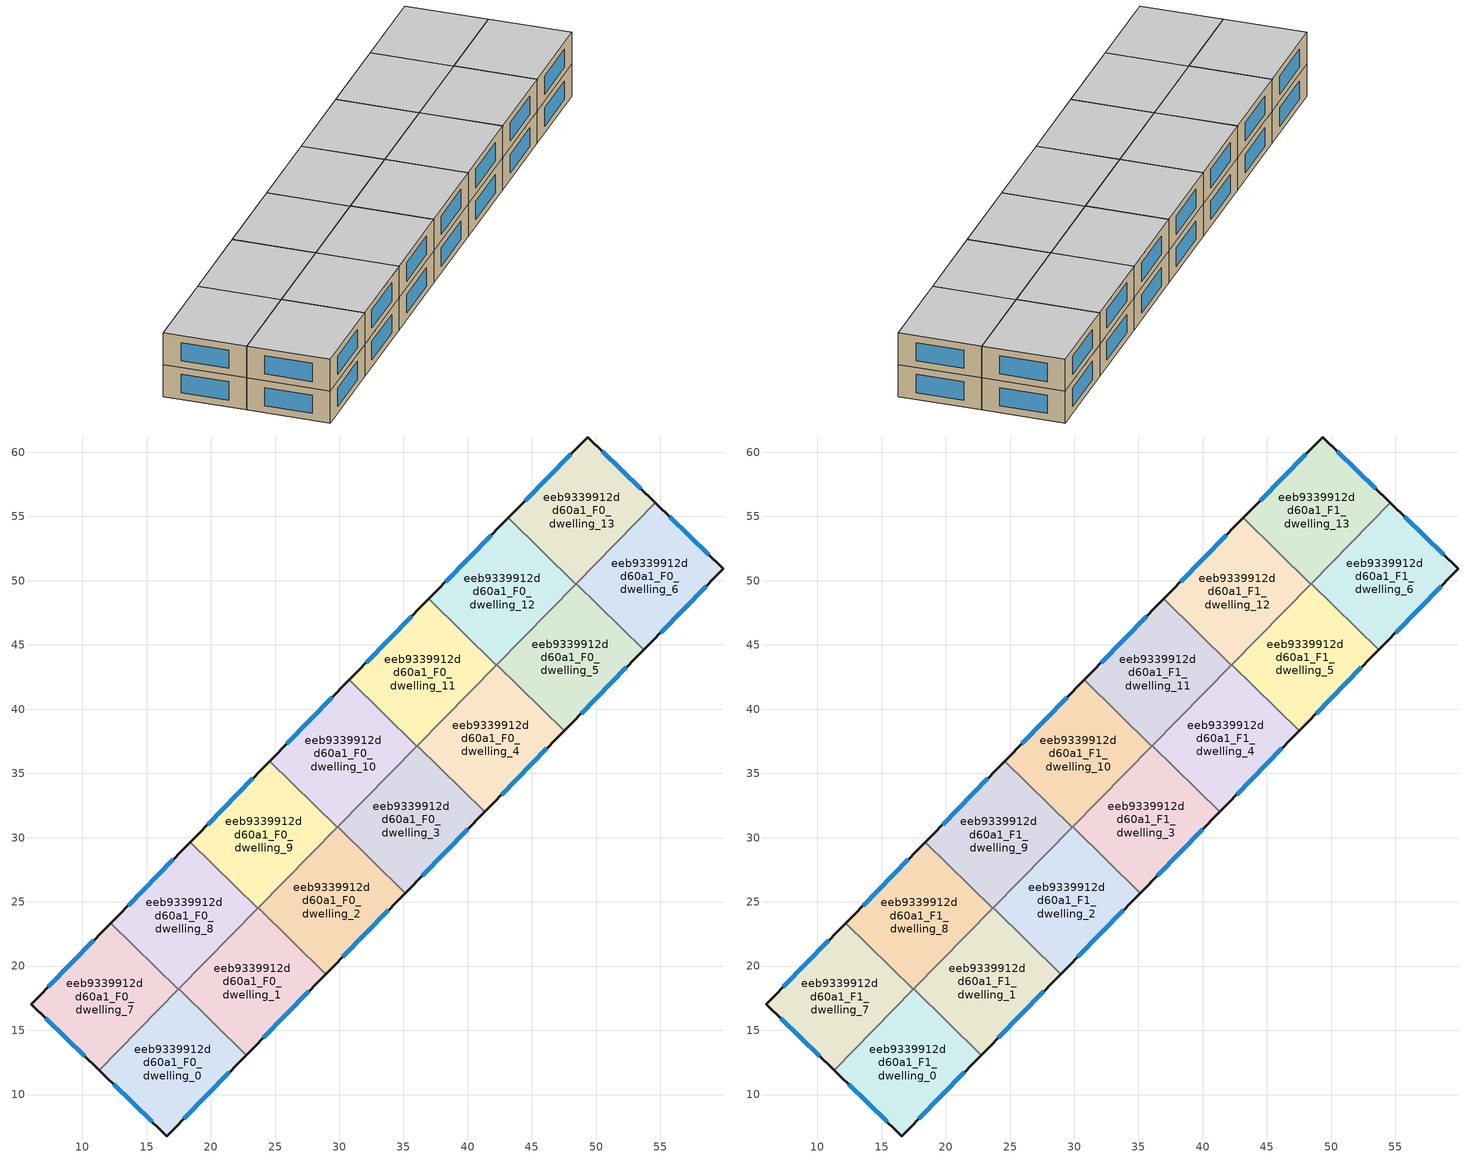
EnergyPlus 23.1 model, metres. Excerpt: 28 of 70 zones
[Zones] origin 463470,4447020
eeb9339912dd60a1_F0_dwelling_0
 floor ground (EU_floor_Construction): 22.74,13.07 16.57,6.78 11.3,11.9 17.5,18.22 z0
 wall outside (EU_wall_Construction): 11.3,11.9 16.57,6.78 22.74,13.07 z0:3
 wall to eeb9339912dd60a1_F0_dwelling_1 (EU_wall_Construction): 22.74,13.07 17.5,18.22 z0:3
 wall to eeb9339912dd60a1_F0_dwelling_7 (EU_wall_Construction): 17.48,18.2 11.3,11.9 z0:3
 wall to eeb9339912dd60a1_F0_dwelling_8 (EU_wall_Construction): 17.5,18.22 17.48,18.2 z0:3
 window (EU_Window_Construction): 17.89,8.12 21.42,11.72 / 12.43,10.8 15.44,7.87 z0.64:2.36
eeb9339912dd60a1_F0_dwelling_1
 floor ground (EU_floor_Construction): 28.93,19.38 22.74,13.07 17.5,18.22 23.68,24.53 z0
 wall outside (EU_wall_Construction): 22.74,13.07 28.93,19.38 z0:3
 wall to eeb9339912dd60a1_F0_dwelling_2 (EU_wall_Construction): 28.93,19.38 23.68,24.53 z0:3
 wall to eeb9339912dd60a1_F0_dwelling_8 (EU_wall_Construction): 23.66,24.51 17.5,18.22 z0:3
 wall to eeb9339912dd60a1_F0_dwelling_9 (EU_wall_Construction): 23.68,24.53 23.66,24.51 z0:3
 window (EU_Window_Construction): 24.07,14.42 27.61,18.03 z0.64:2.36
eeb9339912dd60a1_F0_dwelling_10
 floor ground (EU_floor_Construction): 36.04,37.12 29.85,30.82 24.61,35.96 30.79,42.27 z0
 wall outside (EU_wall_Construction): 30.79,42.27 24.61,35.96 z0:3
 wall to eeb9339912dd60a1_F0_dwelling_11 (EU_wall_Construction): 36.04,37.12 30.79,42.27 z0:3
 wall to eeb9339912dd60a1_F0_dwelling_9 (EU_wall_Construction): 24.61,35.96 29.85,30.82 z0:3
 wall to eeb9339912dd60a1_F0_dwelling_3 (EU_wall_Construction): 29.87,30.84 36.04,37.12 z0:3
 wall to eeb9339912dd60a1_F0_dwelling_2 (EU_wall_Construction): 29.85,30.82 29.87,30.84 z0:3
 window (EU_Window_Construction): 29.47,40.92 25.93,37.31 z0.64:2.36
eeb9339912dd60a1_F0_dwelling_11
 floor ground (EU_floor_Construction): 42.23,43.43 36.04,37.12 30.79,42.27 36.98,48.58 z0
 wall outside (EU_wall_Construction): 36.98,48.58 30.79,42.27 z0:3
 wall to eeb9339912dd60a1_F0_dwelling_12 (EU_wall_Construction): 42.23,43.43 36.98,48.58 z0:3
 wall to eeb9339912dd60a1_F0_dwelling_4 (EU_wall_Construction): 36.06,37.14 42.23,43.43 z0:3
 wall to eeb9339912dd60a1_F0_dwelling_3 (EU_wall_Construction): 36.04,37.12 36.06,37.14 z0:3
 window (EU_Window_Construction): 35.66,47.23 32.12,43.62 z0.64:2.36
eeb9339912dd60a1_F0_dwelling_12
 floor ground (EU_floor_Construction): 48.42,49.74 42.23,43.43 36.98,48.58 43.17,54.88 z0
 wall outside (EU_wall_Construction): 43.17,54.88 36.98,48.58 z0:3
 wall to eeb9339912dd60a1_F0_dwelling_13 (EU_wall_Construction): 48.42,49.74 43.17,54.88 z0:3
 wall to eeb9339912dd60a1_F0_dwelling_5 (EU_wall_Construction): 42.25,43.45 48.42,49.74 z0:3
 wall to eeb9339912dd60a1_F0_dwelling_4 (EU_wall_Construction): 42.23,43.43 42.25,43.45 z0:3
 window (EU_Window_Construction): 41.84,53.53 38.31,49.93 z0.64:2.36
eeb9339912dd60a1_F0_dwelling_13
 floor ground (EU_floor_Construction): 54.61,56.06 48.42,49.74 43.17,54.88 49.35,61.18 z0
 wall outside (EU_wall_Construction): 54.61,56.06 49.35,61.18 43.17,54.88 z0:3
 wall to eeb9339912dd60a1_F0_dwelling_6 (EU_wall_Construction): 48.44,49.76 54.61,56.06 z0:3
 wall to eeb9339912dd60a1_F0_dwelling_5 (EU_wall_Construction): 48.42,49.74 48.44,49.76 z0:3
 window (EU_Window_Construction): 48.02,59.83 44.49,56.23 / 53.49,57.15 50.48,60.09 z0.64:2.36
eeb9339912dd60a1_F0_dwelling_2
 floor ground (EU_floor_Construction): 35.12,25.69 28.93,19.38 23.68,24.53 29.87,30.84 z0
 wall outside (EU_wall_Construction): 28.93,19.38 35.12,25.69 z0:3
 wall to eeb9339912dd60a1_F0_dwelling_3 (EU_wall_Construction): 35.12,25.69 29.87,30.84 z0:3
 wall to eeb9339912dd60a1_F0_dwelling_9 (EU_wall_Construction): 29.85,30.82 23.68,24.53 z0:3
 window (EU_Window_Construction): 30.26,20.73 33.79,24.34 z0.64:2.36
eeb9339912dd60a1_F0_dwelling_3
 floor ground (EU_floor_Construction): 41.31,32 35.12,25.69 29.87,30.84 36.06,37.14 z0
 wall outside (EU_wall_Construction): 35.12,25.69 41.31,32 z0:3
 wall to eeb9339912dd60a1_F0_dwelling_4 (EU_wall_Construction): 41.31,32 36.06,37.14 z0:3
 window (EU_Window_Construction): 36.45,27.04 39.98,30.65 z0.64:2.36
eeb9339912dd60a1_F0_dwelling_4
 floor ground (EU_floor_Construction): 47.49,38.3 41.31,32 36.06,37.14 42.25,43.45 z0
 wall outside (EU_wall_Construction): 41.31,32 47.49,38.3 z0:3
 wall to eeb9339912dd60a1_F0_dwelling_5 (EU_wall_Construction): 47.49,38.3 42.25,43.45 z0:3
 window (EU_Window_Construction): 42.63,33.35 46.17,36.95 z0.64:2.36
eeb9339912dd60a1_F0_dwelling_5
 floor ground (EU_floor_Construction): 53.68,44.61 47.49,38.3 42.25,43.45 48.44,49.76 z0
 wall outside (EU_wall_Construction): 47.49,38.3 53.68,44.61 z0:3
 wall to eeb9339912dd60a1_F0_dwelling_6 (EU_wall_Construction): 53.68,44.61 48.44,49.76 z0:3
 window (EU_Window_Construction): 48.82,39.66 52.36,43.26 z0.64:2.36
eeb9339912dd60a1_F0_dwelling_6
 floor ground (EU_floor_Construction): 59.88,50.93 53.68,44.61 48.44,49.76 54.61,56.06 z0
 wall outside (EU_wall_Construction): 53.68,44.61 59.88,50.93 54.61,56.06 z0:3
 window (EU_Window_Construction): 58.75,52.03 55.74,54.96 / 55.01,45.97 58.55,49.58 z0.64:2.36
eeb9339912dd60a1_F0_dwelling_7
 floor ground (EU_floor_Construction): 17.48,18.2 11.3,11.9 6.03,17.03 12.23,23.35 z0
 wall outside (EU_wall_Construction): 12.23,23.35 6.03,17.03 11.3,11.9 z0:3
 wall to eeb9339912dd60a1_F0_dwelling_8 (EU_wall_Construction): 17.48,18.2 12.23,23.35 z0:3
 window (EU_Window_Construction): 7.16,15.93 10.17,13 / 10.9,21.99 7.36,18.38 z0.64:2.36
eeb9339912dd60a1_F0_dwelling_8
 floor ground (EU_floor_Construction): 23.66,24.51 17.48,18.2 12.23,23.35 18.42,29.65 z0
 wall outside (EU_wall_Construction): 18.42,29.65 12.23,23.35 z0:3
 wall to eeb9339912dd60a1_F0_dwelling_9 (EU_wall_Construction): 23.66,24.51 18.42,29.65 z0:3
 window (EU_Window_Construction): 17.09,28.3 13.56,24.7 z0.64:2.36
eeb9339912dd60a1_F0_dwelling_9
 floor ground (EU_floor_Construction): 29.85,30.82 23.66,24.51 18.42,29.65 24.61,35.96 z0
 wall outside (EU_wall_Construction): 24.61,35.96 18.42,29.65 z0:3
 window (EU_Window_Construction): 23.28,34.61 19.74,31.01 z0.64:2.36
eeb9339912dd60a1_F1_dwelling_0
 floor to eeb9339912dd60a1_F0_dwelling_0 (EU_floor_Construction): 22.74,13.07 16.57,6.78 11.3,11.9 17.5,18.22 z3
 wall outside (EU_wall_Construction): 11.3,11.9 16.57,6.78 22.74,13.07 z3:6
 wall to eeb9339912dd60a1_F1_dwelling_1 (EU_wall_Construction): 22.74,13.07 17.5,18.22 z3:6
 wall to eeb9339912dd60a1_F1_dwelling_7 (EU_wall_Construction): 17.48,18.2 11.3,11.9 z3:6
 wall to eeb9339912dd60a1_F1_dwelling_8 (EU_wall_Construction): 17.5,18.22 17.48,18.2 z3:6
 window (EU_Window_Construction): 17.89,8.12 21.42,11.72 / 12.43,10.8 15.44,7.87 z3.64:5.36
 ceiling to eeb9339912dd60a1_F2_dwelling_0 (EU_floor_Construction): 16.57,6.78 22.74,13.07 17.5,18.22 11.3,11.9 z6
eeb9339912dd60a1_F1_dwelling_1
 floor to eeb9339912dd60a1_F0_dwelling_1 (EU_floor_Construction): 28.93,19.38 22.74,13.07 17.5,18.22 23.68,24.53 z3
 wall outside (EU_wall_Construction): 22.74,13.07 28.93,19.38 z3:6
 wall to eeb9339912dd60a1_F1_dwelling_2 (EU_wall_Construction): 28.93,19.38 23.68,24.53 z3:6
 wall to eeb9339912dd60a1_F1_dwelling_8 (EU_wall_Construction): 23.66,24.51 17.5,18.22 z3:6
 wall to eeb9339912dd60a1_F1_dwelling_9 (EU_wall_Construction): 23.68,24.53 23.66,24.51 z3:6
 window (EU_Window_Construction): 24.07,14.42 27.61,18.03 z3.64:5.36
 ceiling to eeb9339912dd60a1_F2_dwelling_1 (EU_floor_Construction): 22.74,13.07 28.93,19.38 23.68,24.53 17.5,18.22 z6
eeb9339912dd60a1_F1_dwelling_10
 floor to eeb9339912dd60a1_F0_dwelling_10 (EU_floor_Construction): 36.04,37.12 29.85,30.82 24.61,35.96 30.79,42.27 z3
 wall outside (EU_wall_Construction): 30.79,42.27 24.61,35.96 z3:6
 wall to eeb9339912dd60a1_F1_dwelling_11 (EU_wall_Construction): 36.04,37.12 30.79,42.27 z3:6
 wall to eeb9339912dd60a1_F1_dwelling_9 (EU_wall_Construction): 24.61,35.96 29.85,30.82 z3:6
 wall to eeb9339912dd60a1_F1_dwelling_3 (EU_wall_Construction): 29.87,30.84 36.04,37.12 z3:6
 wall to eeb9339912dd60a1_F1_dwelling_2 (EU_wall_Construction): 29.85,30.82 29.87,30.84 z3:6
 window (EU_Window_Construction): 29.47,40.92 25.93,37.31 z3.64:5.36
 ceiling to eeb9339912dd60a1_F2_dwelling_10 (EU_floor_Construction): 29.85,30.82 36.04,37.12 30.79,42.27 24.61,35.96 z6
eeb9339912dd60a1_F1_dwelling_11
 floor to eeb9339912dd60a1_F0_dwelling_11 (EU_floor_Construction): 42.23,43.43 36.04,37.12 30.79,42.27 36.98,48.58 z3
 wall outside (EU_wall_Construction): 36.98,48.58 30.79,42.27 z3:6
 wall to eeb9339912dd60a1_F1_dwelling_12 (EU_wall_Construction): 42.23,43.43 36.98,48.58 z3:6
 wall to eeb9339912dd60a1_F1_dwelling_4 (EU_wall_Construction): 36.06,37.14 42.23,43.43 z3:6
 wall to eeb9339912dd60a1_F1_dwelling_3 (EU_wall_Construction): 36.04,37.12 36.06,37.14 z3:6
 window (EU_Window_Construction): 35.66,47.23 32.12,43.62 z3.64:5.36
 ceiling to eeb9339912dd60a1_F2_dwelling_11 (EU_floor_Construction): 36.04,37.12 42.23,43.43 36.98,48.58 30.79,42.27 z6
eeb9339912dd60a1_F1_dwelling_12
 floor to eeb9339912dd60a1_F0_dwelling_12 (EU_floor_Construction): 48.42,49.74 42.23,43.43 36.98,48.58 43.17,54.88 z3
 wall outside (EU_wall_Construction): 43.17,54.88 36.98,48.58 z3:6
 wall to eeb9339912dd60a1_F1_dwelling_13 (EU_wall_Construction): 48.42,49.74 43.17,54.88 z3:6
 wall to eeb9339912dd60a1_F1_dwelling_5 (EU_wall_Construction): 42.25,43.45 48.42,49.74 z3:6
 wall to eeb9339912dd60a1_F1_dwelling_4 (EU_wall_Construction): 42.23,43.43 42.25,43.45 z3:6
 window (EU_Window_Construction): 41.84,53.53 38.31,49.93 z3.64:5.36
 ceiling to eeb9339912dd60a1_F2_dwelling_12 (EU_floor_Construction): 42.23,43.43 48.42,49.74 43.17,54.88 36.98,48.58 z6
eeb9339912dd60a1_F1_dwelling_13
 floor to eeb9339912dd60a1_F0_dwelling_13 (EU_floor_Construction): 54.61,56.06 48.42,49.74 43.17,54.88 49.35,61.18 z3
 wall outside (EU_wall_Construction): 54.61,56.06 49.35,61.18 43.17,54.88 z3:6
 wall to eeb9339912dd60a1_F1_dwelling_6 (EU_wall_Construction): 48.44,49.76 54.61,56.06 z3:6
 wall to eeb9339912dd60a1_F1_dwelling_5 (EU_wall_Construction): 48.42,49.74 48.44,49.76 z3:6
 window (EU_Window_Construction): 48.02,59.83 44.49,56.23 / 53.49,57.15 50.48,60.09 z3.64:5.36
 ceiling to eeb9339912dd60a1_F2_dwelling_13 (EU_floor_Construction): 48.42,49.74 54.61,56.06 49.35,61.18 43.17,54.88 z6
eeb9339912dd60a1_F1_dwelling_2
 floor to eeb9339912dd60a1_F0_dwelling_2 (EU_floor_Construction): 35.12,25.69 28.93,19.38 23.68,24.53 29.87,30.84 z3
 wall outside (EU_wall_Construction): 28.93,19.38 35.12,25.69 z3:6
 wall to eeb9339912dd60a1_F1_dwelling_3 (EU_wall_Construction): 35.12,25.69 29.87,30.84 z3:6
 wall to eeb9339912dd60a1_F1_dwelling_9 (EU_wall_Construction): 29.85,30.82 23.68,24.53 z3:6
 window (EU_Window_Construction): 30.26,20.73 33.79,24.34 z3.64:5.36
 ceiling to eeb9339912dd60a1_F2_dwelling_2 (EU_floor_Construction): 28.93,19.38 35.12,25.69 29.87,30.84 23.68,24.53 z6
eeb9339912dd60a1_F1_dwelling_3
 floor to eeb9339912dd60a1_F0_dwelling_3 (EU_floor_Construction): 41.31,32 35.12,25.69 29.87,30.84 36.06,37.14 z3
 wall outside (EU_wall_Construction): 35.12,25.69 41.31,32 z3:6
 wall to eeb9339912dd60a1_F1_dwelling_4 (EU_wall_Construction): 41.31,32 36.06,37.14 z3:6
 window (EU_Window_Construction): 36.45,27.04 39.98,30.65 z3.64:5.36
 ceiling to eeb9339912dd60a1_F2_dwelling_3 (EU_floor_Construction): 35.12,25.69 41.31,32 36.06,37.14 29.87,30.84 z6
eeb9339912dd60a1_F1_dwelling_4
 floor to eeb9339912dd60a1_F0_dwelling_4 (EU_floor_Construction): 47.49,38.3 41.31,32 36.06,37.14 42.25,43.45 z3
 wall outside (EU_wall_Construction): 41.31,32 47.49,38.3 z3:6
 wall to eeb9339912dd60a1_F1_dwelling_5 (EU_wall_Construction): 47.49,38.3 42.25,43.45 z3:6
 window (EU_Window_Construction): 42.63,33.35 46.17,36.95 z3.64:5.36
 ceiling to eeb9339912dd60a1_F2_dwelling_4 (EU_floor_Construction): 41.31,32 47.49,38.3 42.25,43.45 36.06,37.14 z6
eeb9339912dd60a1_F1_dwelling_5
 floor to eeb9339912dd60a1_F0_dwelling_5 (EU_floor_Construction): 53.68,44.61 47.49,38.3 42.25,43.45 48.44,49.76 z3
 wall outside (EU_wall_Construction): 47.49,38.3 53.68,44.61 z3:6
 wall to eeb9339912dd60a1_F1_dwelling_6 (EU_wall_Construction): 53.68,44.61 48.44,49.76 z3:6
 window (EU_Window_Construction): 48.82,39.66 52.36,43.26 z3.64:5.36
 ceiling to eeb9339912dd60a1_F2_dwelling_5 (EU_floor_Construction): 47.49,38.3 53.68,44.61 48.44,49.76 42.25,43.45 z6
eeb9339912dd60a1_F1_dwelling_6
 floor to eeb9339912dd60a1_F0_dwelling_6 (EU_floor_Construction): 59.88,50.93 53.68,44.61 48.44,49.76 54.61,56.06 z3
 wall outside (EU_wall_Construction): 53.68,44.61 59.88,50.93 54.61,56.06 z3:6
 window (EU_Window_Construction): 58.75,52.03 55.74,54.96 / 55.01,45.97 58.55,49.58 z3.64:5.36
 ceiling to eeb9339912dd60a1_F2_dwelling_6 (EU_floor_Construction): 53.68,44.61 59.88,50.93 54.61,56.06 48.44,49.76 z6
eeb9339912dd60a1_F1_dwelling_7
 floor to eeb9339912dd60a1_F0_dwelling_7 (EU_floor_Construction): 17.48,18.2 11.3,11.9 6.03,17.03 12.23,23.35 z3
 wall outside (EU_wall_Construction): 12.23,23.35 6.03,17.03 11.3,11.9 z3:6
 wall to eeb9339912dd60a1_F1_dwelling_8 (EU_wall_Construction): 17.48,18.2 12.23,23.35 z3:6
 window (EU_Window_Construction): 7.16,15.93 10.17,13 / 10.9,21.99 7.36,18.38 z3.64:5.36
 ceiling to eeb9339912dd60a1_F2_dwelling_7 (EU_floor_Construction): 11.3,11.9 17.48,18.2 12.23,23.35 6.03,17.03 z6
eeb9339912dd60a1_F1_dwelling_8
 floor to eeb9339912dd60a1_F0_dwelling_8 (EU_floor_Construction): 23.66,24.51 17.48,18.2 12.23,23.35 18.42,29.65 z3
 wall outside (EU_wall_Construction): 18.42,29.65 12.23,23.35 z3:6
 wall to eeb9339912dd60a1_F1_dwelling_9 (EU_wall_Construction): 23.66,24.51 18.42,29.65 z3:6
 window (EU_Window_Construction): 17.09,28.3 13.56,24.7 z3.64:5.36
 ceiling to eeb9339912dd60a1_F2_dwelling_8 (EU_floor_Construction): 17.48,18.2 23.66,24.51 18.42,29.65 12.23,23.35 z6
eeb9339912dd60a1_F1_dwelling_9
 floor to eeb9339912dd60a1_F0_dwelling_9 (EU_floor_Construction): 29.85,30.82 23.66,24.51 18.42,29.65 24.61,35.96 z3
 wall outside (EU_wall_Construction): 24.61,35.96 18.42,29.65 z3:6
 window (EU_Window_Construction): 23.28,34.61 19.74,31.01 z3.64:5.36
 ceiling to eeb9339912dd60a1_F2_dwelling_9 (EU_floor_Construction): 23.66,24.51 29.85,30.82 24.61,35.96 18.42,29.65 z6
[Building]
EU S2 Campaign: North Axis=0; Terrain=City; Solar Distribution=FullExterior
[Site:Location]
Yerevan-Zvartnots.Intl.AP: Latitude=40.15; Longitude=44.383; Time Zone=4; Elevation=854
[SizingPeriod:WeatherFileDays]
AnnualSizingPeriod: Begin Month=1; Begin Day of Month=1; End Month=12; End Day of Month=31; Day of Week for Start Day=Monday; Use Weather File Daylight Saving Period=No; Use Weather File Rain and Snow Indicators=No
[MATERIAL]
EU_InternalMass_Material: Roughness=MediumRough; Thickness=0.1; Conductivity=1; Density=1800; Specific Heat=900; Thermal Absorptance=0.9; Solar Absorptance=0.7; Visible Absorptance=0.7
[MATERIAL:NOMASS] Roughness=MediumRough; Thermal Absorptance=0.9; Solar Absorptance=0.7; Visible Absorptance=0.7
Name | Thermal Resistance
EU_wall_NoMass | 1.05043
EU_floor_NoMass | 0.478065
[WINDOWMATERIAL:SIMPLEGLAZINGSYSTEM]
EU_Window_SimpleGlazing: UFactor=2.5566; Solar Heat Gain Coefficient=0.75; Visible Transmittance=0.75
[CONSTRUCTION]
EU_wall_Construction: EU_wall_NoMass
EU_floor_Construction: EU_floor_NoMass
EU_Window_Construction: EU_Window_SimpleGlazing
EU_InternalMass_Construction: EU_InternalMass_Material
[ZONE] Type=1; Multiplier=1; Ceiling Height=autocalculate; Floor Area=autocalculate; Part of Total Floor Area=Yes
Name | Volume
eeb9339912dd60a1_F0_dwelling_0; eeb9339912dd60a1_F1_dwelling_0; eeb9339912dd60a1_F0_dwelling_1; eeb9339912dd60a1_F1_dwelling_1; eeb9339912dd60a1_F0_dwelling_2; eeb9339912dd60a1_F1_dwelling_2; eeb9339912dd60a1_F0_dwelling_6; eeb9339912dd60a1_F1_dwelling_6 | 194.845
eeb9339912dd60a1_F0_dwelling_10; eeb9339912dd60a1_F1_dwelling_10 | 194.792
eeb9339912dd60a1_F0_dwelling_11; eeb9339912dd60a1_F1_dwelling_11 | 194.807
eeb9339912dd60a1_F0_dwelling_12; eeb9339912dd60a1_F1_dwelling_12; eeb9339912dd60a1_F0_dwelling_8; eeb9339912dd60a1_F1_dwelling_8 | 194.825
eeb9339912dd60a1_F0_dwelling_13; eeb9339912dd60a1_F1_dwelling_13; eeb9339912dd60a1_F0_dwelling_7; eeb9339912dd60a1_F1_dwelling_7 | 194.828
eeb9339912dd60a1_F0_dwelling_3; eeb9339912dd60a1_F1_dwelling_3 | 194.8125
eeb9339912dd60a1_F0_dwelling_4; eeb9339912dd60a1_F1_dwelling_4; eeb9339912dd60a1_F0_dwelling_5; eeb9339912dd60a1_F1_dwelling_5 | 194.843
eeb9339912dd60a1_F0_dwelling_9; eeb9339912dd60a1_F1_dwelling_9 | 194.824
[INTERNALMASS] Construction=EU_InternalMass_Construction
Name | Zone or ZoneList | Surface Area
eeb9339912dd60a1_F0_dwelling_0_EU_InternalMass | eeb9339912dd60a1_F0_dwelling_0 | 64.9484
eeb9339912dd60a1_F0_dwelling_1_EU_InternalMass | eeb9339912dd60a1_F0_dwelling_1 | 64.9483
eeb9339912dd60a1_F0_dwelling_2_EU_InternalMass | eeb9339912dd60a1_F0_dwelling_2 | 64.9483
eeb9339912dd60a1_F0_dwelling_3_EU_InternalMass | eeb9339912dd60a1_F0_dwelling_3 | 64.9373
eeb9339912dd60a1_F0_dwelling_4_EU_InternalMass | eeb9339912dd60a1_F0_dwelling_4 | 64.9477
eeb9339912dd60a1_F0_dwelling_5_EU_InternalMass | eeb9339912dd60a1_F0_dwelling_5 | 64.9477
eeb9339912dd60a1_F0_dwelling_6_EU_InternalMass | eeb9339912dd60a1_F0_dwelling_6 | 64.9484
eeb9339912dd60a1_F0_dwelling_7_EU_InternalMass | eeb9339912dd60a1_F0_dwelling_7 | 64.9427
eeb9339912dd60a1_F0_dwelling_8_EU_InternalMass | eeb9339912dd60a1_F0_dwelling_8 | 64.9414
eeb9339912dd60a1_F0_dwelling_9_EU_InternalMass | eeb9339912dd60a1_F0_dwelling_9 | 64.9414
eeb9339912dd60a1_F0_dwelling_10_EU_InternalMass | eeb9339912dd60a1_F0_dwelling_10 | 64.9305
eeb9339912dd60a1_F0_dwelling_11_EU_InternalMass | eeb9339912dd60a1_F0_dwelling_11 | 64.9358
eeb9339912dd60a1_F0_dwelling_12_EU_InternalMass | eeb9339912dd60a1_F0_dwelling_12 | 64.9415
eeb9339912dd60a1_F0_dwelling_13_EU_InternalMass | eeb9339912dd60a1_F0_dwelling_13 | 64.9427
eeb9339912dd60a1_F1_dwelling_0_EU_InternalMass | eeb9339912dd60a1_F1_dwelling_0 | 64.9484
eeb9339912dd60a1_F1_dwelling_1_EU_InternalMass | eeb9339912dd60a1_F1_dwelling_1 | 64.9483
eeb9339912dd60a1_F1_dwelling_2_EU_InternalMass | eeb9339912dd60a1_F1_dwelling_2 | 64.9483
eeb9339912dd60a1_F1_dwelling_3_EU_InternalMass | eeb9339912dd60a1_F1_dwelling_3 | 64.9373
eeb9339912dd60a1_F1_dwelling_4_EU_InternalMass | eeb9339912dd60a1_F1_dwelling_4 | 64.9477
eeb9339912dd60a1_F1_dwelling_5_EU_InternalMass | eeb9339912dd60a1_F1_dwelling_5 | 64.9477
eeb9339912dd60a1_F1_dwelling_6_EU_InternalMass | eeb9339912dd60a1_F1_dwelling_6 | 64.9484
eeb9339912dd60a1_F1_dwelling_7_EU_InternalMass | eeb9339912dd60a1_F1_dwelling_7 | 64.9427
eeb9339912dd60a1_F1_dwelling_8_EU_InternalMass | eeb9339912dd60a1_F1_dwelling_8 | 64.9414
eeb9339912dd60a1_F1_dwelling_9_EU_InternalMass | eeb9339912dd60a1_F1_dwelling_9 | 64.9414
eeb9339912dd60a1_F1_dwelling_10_EU_InternalMass | eeb9339912dd60a1_F1_dwelling_10 | 64.9305
eeb9339912dd60a1_F1_dwelling_11_EU_InternalMass | eeb9339912dd60a1_F1_dwelling_11 | 64.9358
eeb9339912dd60a1_F1_dwelling_12_EU_InternalMass | eeb9339912dd60a1_F1_dwelling_12 | 64.9415
eeb9339912dd60a1_F1_dwelling_13_EU_InternalMass | eeb9339912dd60a1_F1_dwelling_13 | 64.9427
[OTHEREQUIPMENT] Fuel Type=Electricity; Design Level Calculation Method=Watts/Area; Power per Zone Floor Area=1; Fraction Latent=0; Fraction Radiant=0; Fraction Lost=0; Carbon Dioxide Generation Rate=0; EndUse Subcategory=EU_Step8_InternalGains
Name | Zone or ZoneList or Space or SpaceList | Schedule
EU_Step8_InternalGain_eeb9339912dd60a1_F0_dwelling_0_f000 | eeb9339912dd60a1_F0_dwelling_0 | EU_Step8_GainSchedule_eeb9339912dd60a1_F0_dwelling_0_f000
EU_Step8_InternalGain_eeb9339912dd60a1_F0_dwelling_1_f000 | eeb9339912dd60a1_F0_dwelling_1 | EU_Step8_GainSchedule_eeb9339912dd60a1_F0_dwelling_1_f000
EU_Step8_InternalGain_eeb9339912dd60a1_F0_dwelling_2_f000 | eeb9339912dd60a1_F0_dwelling_2 | EU_Step8_GainSchedule_eeb9339912dd60a1_F0_dwelling_2_f000
EU_Step8_InternalGain_eeb9339912dd60a1_F0_dwelling_3_f000 | eeb9339912dd60a1_F0_dwelling_3 | EU_Step8_GainSchedule_eeb9339912dd60a1_F0_dwelling_3_f000
EU_Step8_InternalGain_eeb9339912dd60a1_F0_dwelling_4_f000 | eeb9339912dd60a1_F0_dwelling_4 | EU_Step8_GainSchedule_eeb9339912dd60a1_F0_dwelling_4_f000
EU_Step8_InternalGain_eeb9339912dd60a1_F0_dwelling_5_f000 | eeb9339912dd60a1_F0_dwelling_5 | EU_Step8_GainSchedule_eeb9339912dd60a1_F0_dwelling_5_f000
EU_Step8_InternalGain_eeb9339912dd60a1_F0_dwelling_6_f000 | eeb9339912dd60a1_F0_dwelling_6 | EU_Step8_GainSchedule_eeb9339912dd60a1_F0_dwelling_6_f000
EU_Step8_InternalGain_eeb9339912dd60a1_F0_dwelling_7_f000 | eeb9339912dd60a1_F0_dwelling_7 | EU_Step8_GainSchedule_eeb9339912dd60a1_F0_dwelling_7_f000
EU_Step8_InternalGain_eeb9339912dd60a1_F0_dwelling_8_f000 | eeb9339912dd60a1_F0_dwelling_8 | EU_Step8_GainSchedule_eeb9339912dd60a1_F0_dwelling_8_f000
EU_Step8_InternalGain_eeb9339912dd60a1_F0_dwelling_9_f000 | eeb9339912dd60a1_F0_dwelling_9 | EU_Step8_GainSchedule_eeb9339912dd60a1_F0_dwelling_9_f000
EU_Step8_InternalGain_eeb9339912dd60a1_F0_dwelling_10_f000 | eeb9339912dd60a1_F0_dwelling_10 | EU_Step8_GainSchedule_eeb9339912dd60a1_F0_dwelling_10_f000
EU_Step8_InternalGain_eeb9339912dd60a1_F0_dwelling_11_f000 | eeb9339912dd60a1_F0_dwelling_11 | EU_Step8_GainSchedule_eeb9339912dd60a1_F0_dwelling_11_f000
EU_Step8_InternalGain_eeb9339912dd60a1_F0_dwelling_12_f000 | eeb9339912dd60a1_F0_dwelling_12 | EU_Step8_GainSchedule_eeb9339912dd60a1_F0_dwelling_12_f000
EU_Step8_InternalGain_eeb9339912dd60a1_F0_dwelling_13_f000 | eeb9339912dd60a1_F0_dwelling_13 | EU_Step8_GainSchedule_eeb9339912dd60a1_F0_dwelling_13_f000
EU_Step8_InternalGain_eeb9339912dd60a1_F1_dwelling_0_f000 | eeb9339912dd60a1_F1_dwelling_0 | EU_Step8_GainSchedule_eeb9339912dd60a1_F1_dwelling_0_f000
EU_Step8_InternalGain_eeb9339912dd60a1_F1_dwelling_1_f000 | eeb9339912dd60a1_F1_dwelling_1 | EU_Step8_GainSchedule_eeb9339912dd60a1_F1_dwelling_1_f000
EU_Step8_InternalGain_eeb9339912dd60a1_F1_dwelling_2_f000 | eeb9339912dd60a1_F1_dwelling_2 | EU_Step8_GainSchedule_eeb9339912dd60a1_F1_dwelling_2_f000
EU_Step8_InternalGain_eeb9339912dd60a1_F1_dwelling_3_f000 | eeb9339912dd60a1_F1_dwelling_3 | EU_Step8_GainSchedule_eeb9339912dd60a1_F1_dwelling_3_f000
EU_Step8_InternalGain_eeb9339912dd60a1_F1_dwelling_4_f000 | eeb9339912dd60a1_F1_dwelling_4 | EU_Step8_GainSchedule_eeb9339912dd60a1_F1_dwelling_4_f000
EU_Step8_InternalGain_eeb9339912dd60a1_F1_dwelling_5_f000 | eeb9339912dd60a1_F1_dwelling_5 | EU_Step8_GainSchedule_eeb9339912dd60a1_F1_dwelling_5_f000
EU_Step8_InternalGain_eeb9339912dd60a1_F1_dwelling_6_f000 | eeb9339912dd60a1_F1_dwelling_6 | EU_Step8_GainSchedule_eeb9339912dd60a1_F1_dwelling_6_f000
EU_Step8_InternalGain_eeb9339912dd60a1_F1_dwelling_7_f000 | eeb9339912dd60a1_F1_dwelling_7 | EU_Step8_GainSchedule_eeb9339912dd60a1_F1_dwelling_7_f000
EU_Step8_InternalGain_eeb9339912dd60a1_F1_dwelling_8_f000 | eeb9339912dd60a1_F1_dwelling_8 | EU_Step8_GainSchedule_eeb9339912dd60a1_F1_dwelling_8_f000
EU_Step8_InternalGain_eeb9339912dd60a1_F1_dwelling_9_f000 | eeb9339912dd60a1_F1_dwelling_9 | EU_Step8_GainSchedule_eeb9339912dd60a1_F1_dwelling_9_f000
EU_Step8_InternalGain_eeb9339912dd60a1_F1_dwelling_10_f000 | eeb9339912dd60a1_F1_dwelling_10 | EU_Step8_GainSchedule_eeb9339912dd60a1_F1_dwelling_10_f000
EU_Step8_InternalGain_eeb9339912dd60a1_F1_dwelling_11_f000 | eeb9339912dd60a1_F1_dwelling_11 | EU_Step8_GainSchedule_eeb9339912dd60a1_F1_dwelling_11_f000
EU_Step8_InternalGain_eeb9339912dd60a1_F1_dwelling_12_f000 | eeb9339912dd60a1_F1_dwelling_12 | EU_Step8_GainSchedule_eeb9339912dd60a1_F1_dwelling_12_f000
EU_Step8_InternalGain_eeb9339912dd60a1_F1_dwelling_13_f000 | eeb9339912dd60a1_F1_dwelling_13 | EU_Step8_GainSchedule_eeb9339912dd60a1_F1_dwelling_13_f000
[ZONEVENTILATION:DESIGNFLOWRATE] Schedule=EU_AlwaysOn; Design Flow Rate Calculation Method=AirChanges/Hour; Air Changes per Hour=0.557805; Ventilation Type=Natural; Fan Pressure Rise=0; Fan Total Efficiency=1; Constant Term Coefficient=1; Temperature Term Coefficient=0; Velocity Term Coefficient=0; Velocity Squared Term Coefficient=0; Minimum Indoor Temperature=-100; Maximum Indoor Temperature=100; Delta Temperature=-100; Minimum Outdoor Temperature=-100; Maximum Outdoor Temperature=100; Maximum Wind Speed=40
Name | Zone or ZoneList or Space or SpaceList
EU_ConstantAir_eeb9339912dd60a1_F0_dwelling_0 | eeb9339912dd60a1_F0_dwelling_0
EU_ConstantAir_eeb9339912dd60a1_F0_dwelling_1 | eeb9339912dd60a1_F0_dwelling_1
EU_ConstantAir_eeb9339912dd60a1_F0_dwelling_2 | eeb9339912dd60a1_F0_dwelling_2
EU_ConstantAir_eeb9339912dd60a1_F0_dwelling_3 | eeb9339912dd60a1_F0_dwelling_3
EU_ConstantAir_eeb9339912dd60a1_F0_dwelling_4 | eeb9339912dd60a1_F0_dwelling_4
EU_ConstantAir_eeb9339912dd60a1_F0_dwelling_5 | eeb9339912dd60a1_F0_dwelling_5
EU_ConstantAir_eeb9339912dd60a1_F0_dwelling_6 | eeb9339912dd60a1_F0_dwelling_6
EU_ConstantAir_eeb9339912dd60a1_F0_dwelling_7 | eeb9339912dd60a1_F0_dwelling_7
EU_ConstantAir_eeb9339912dd60a1_F0_dwelling_8 | eeb9339912dd60a1_F0_dwelling_8
EU_ConstantAir_eeb9339912dd60a1_F0_dwelling_9 | eeb9339912dd60a1_F0_dwelling_9
EU_ConstantAir_eeb9339912dd60a1_F0_dwelling_10 | eeb9339912dd60a1_F0_dwelling_10
EU_ConstantAir_eeb9339912dd60a1_F0_dwelling_11 | eeb9339912dd60a1_F0_dwelling_11
EU_ConstantAir_eeb9339912dd60a1_F0_dwelling_12 | eeb9339912dd60a1_F0_dwelling_12
EU_ConstantAir_eeb9339912dd60a1_F0_dwelling_13 | eeb9339912dd60a1_F0_dwelling_13
EU_ConstantAir_eeb9339912dd60a1_F1_dwelling_0 | eeb9339912dd60a1_F1_dwelling_0
EU_ConstantAir_eeb9339912dd60a1_F1_dwelling_1 | eeb9339912dd60a1_F1_dwelling_1
EU_ConstantAir_eeb9339912dd60a1_F1_dwelling_2 | eeb9339912dd60a1_F1_dwelling_2
EU_ConstantAir_eeb9339912dd60a1_F1_dwelling_3 | eeb9339912dd60a1_F1_dwelling_3
EU_ConstantAir_eeb9339912dd60a1_F1_dwelling_4 | eeb9339912dd60a1_F1_dwelling_4
EU_ConstantAir_eeb9339912dd60a1_F1_dwelling_5 | eeb9339912dd60a1_F1_dwelling_5
EU_ConstantAir_eeb9339912dd60a1_F1_dwelling_6 | eeb9339912dd60a1_F1_dwelling_6
EU_ConstantAir_eeb9339912dd60a1_F1_dwelling_7 | eeb9339912dd60a1_F1_dwelling_7
EU_ConstantAir_eeb9339912dd60a1_F1_dwelling_8 | eeb9339912dd60a1_F1_dwelling_8
EU_ConstantAir_eeb9339912dd60a1_F1_dwelling_9 | eeb9339912dd60a1_F1_dwelling_9
EU_ConstantAir_eeb9339912dd60a1_F1_dwelling_10 | eeb9339912dd60a1_F1_dwelling_10
EU_ConstantAir_eeb9339912dd60a1_F1_dwelling_11 | eeb9339912dd60a1_F1_dwelling_11
EU_ConstantAir_eeb9339912dd60a1_F1_dwelling_12 | eeb9339912dd60a1_F1_dwelling_12
EU_ConstantAir_eeb9339912dd60a1_F1_dwelling_13 | eeb9339912dd60a1_F1_dwelling_13
[HVACTEMPLATE:THERMOSTAT] Constant Heating Setpoint=20; Constant Cooling Setpoint=50
EU_HeatOnly_eeb9339912dd60a1_F0_dwelling_0; EU_HeatOnly_eeb9339912dd60a1_F0_dwelling_1; EU_HeatOnly_eeb9339912dd60a1_F0_dwelling_2; EU_HeatOnly_eeb9339912dd60a1_F0_dwelling_3; EU_HeatOnly_eeb9339912dd60a1_F0_dwelling_4; EU_HeatOnly_eeb9339912dd60a1_F0_dwelling_5; EU_HeatOnly_eeb9339912dd60a1_F0_dwelling_6; EU_HeatOnly_eeb9339912dd60a1_F0_dwelling_7; EU_HeatOnly_eeb9339912dd60a1_F0_dwelling_8; EU_HeatOnly_eeb9339912dd60a1_F0_dwelling_9; EU_HeatOnly_eeb9339912dd60a1_F0_dwelling_10; EU_HeatOnly_eeb9339912dd60a1_F0_dwelling_11; EU_HeatOnly_eeb9339912dd60a1_F0_dwelling_12; EU_HeatOnly_eeb9339912dd60a1_F0_dwelling_13; EU_HeatOnly_eeb9339912dd60a1_F1_dwelling_0; EU_HeatOnly_eeb9339912dd60a1_F1_dwelling_1; EU_HeatOnly_eeb9339912dd60a1_F1_dwelling_2; EU_HeatOnly_eeb9339912dd60a1_F1_dwelling_3; EU_HeatOnly_eeb9339912dd60a1_F1_dwelling_4; EU_HeatOnly_eeb9339912dd60a1_F1_dwelling_5; EU_HeatOnly_eeb9339912dd60a1_F1_dwelling_6; EU_HeatOnly_eeb9339912dd60a1_F1_dwelling_7; EU_HeatOnly_eeb9339912dd60a1_F1_dwelling_8; EU_HeatOnly_eeb9339912dd60a1_F1_dwelling_9; EU_HeatOnly_eeb9339912dd60a1_F1_dwelling_10; EU_HeatOnly_eeb9339912dd60a1_F1_dwelling_11; EU_HeatOnly_eeb9339912dd60a1_F1_dwelling_12; EU_HeatOnly_eeb9339912dd60a1_F1_dwelling_13; EU_HeatOnly_eeb9339912dd60a1_F2_dwelling_0; EU_HeatOnly_eeb9339912dd60a1_F2_dwelling_1; EU_HeatOnly_eeb9339912dd60a1_F2_dwelling_2; EU_HeatOnly_eeb9339912dd60a1_F2_dwelling_3; EU_HeatOnly_eeb9339912dd60a1_F2_dwelling_4; EU_HeatOnly_eeb9339912dd60a1_F2_dwelling_5; EU_HeatOnly_eeb9339912dd60a1_F2_dwelling_6; EU_HeatOnly_eeb9339912dd60a1_F2_dwelling_7; EU_HeatOnly_eeb9339912dd60a1_F2_dwelling_8; EU_HeatOnly_eeb9339912dd60a1_F2_dwelling_9; EU_HeatOnly_eeb9339912dd60a1_F2_dwelling_10; EU_HeatOnly_eeb9339912dd60a1_F2_dwelling_11; EU_HeatOnly_eeb9339912dd60a1_F2_dwelling_12; EU_HeatOnly_eeb9339912dd60a1_F2_dwelling_13; EU_HeatOnly_eeb9339912dd60a1_F3_dwelling_0; EU_HeatOnly_eeb9339912dd60a1_F3_dwelling_1; EU_HeatOnly_eeb9339912dd60a1_F3_dwelling_2; EU_HeatOnly_eeb9339912dd60a1_F3_dwelling_3; EU_HeatOnly_eeb9339912dd60a1_F3_dwelling_4; EU_HeatOnly_eeb9339912dd60a1_F3_dwelling_5; EU_HeatOnly_eeb9339912dd60a1_F3_dwelling_6; EU_HeatOnly_eeb9339912dd60a1_F3_dwelling_7; EU_HeatOnly_eeb9339912dd60a1_F3_dwelling_8; EU_HeatOnly_eeb9339912dd60a1_F3_dwelling_9; EU_HeatOnly_eeb9339912dd60a1_F3_dwelling_10; EU_HeatOnly_eeb9339912dd60a1_F3_dwelling_11; EU_HeatOnly_eeb9339912dd60a1_F3_dwelling_12; EU_HeatOnly_eeb9339912dd60a1_F3_dwelling_13; EU_HeatOnly_eeb9339912dd60a1_F4_dwelling_0; EU_HeatOnly_eeb9339912dd60a1_F4_dwelling_1; EU_HeatOnly_eeb9339912dd60a1_F4_dwelling_2; EU_HeatOnly_eeb9339912dd60a1_F4_dwelling_3; EU_HeatOnly_eeb9339912dd60a1_F4_dwelling_4; EU_HeatOnly_eeb9339912dd60a1_F4_dwelling_5; EU_HeatOnly_eeb9339912dd60a1_F4_dwelling_6; EU_HeatOnly_eeb9339912dd60a1_F4_dwelling_7; EU_HeatOnly_eeb9339912dd60a1_F4_dwelling_8; EU_HeatOnly_eeb9339912dd60a1_F4_dwelling_9; EU_HeatOnly_eeb9339912dd60a1_F4_dwelling_10; EU_HeatOnly_eeb9339912dd60a1_F4_dwelling_11; EU_HeatOnly_eeb9339912dd60a1_F4_dwelling_12; EU_HeatOnly_eeb9339912dd60a1_F4_dwelling_13
[HVACTEMPLATE:ZONE:IDEALLOADSAIRSYSTEM] System Availability Schedule=EU_AlwaysOn; Maximum Heating Supply Air Temperature=50; Minimum Cooling Supply Air Temperature=13; Maximum Heating Supply Air Humidity Ratio=0.0156; Minimum Cooling Supply Air Humidity Ratio=0.0077; Heating Limit=NoLimit; Cooling Limit=NoLimit; Heating Availability Schedule=EU_AlwaysOn; Cooling Availability Schedule=EU_CoolingOff; Dehumidification Control Type=ConstantSensibleHeatRatio; Cooling Sensible Heat Ratio=0.7; Dehumidification Setpoint=60; Humidification Control Type=None; Humidification Setpoint=30; Outdoor Air Method=None; Outdoor Air Flow Rate per Person=0.00944; Outdoor Air Flow Rate per Zone Floor Area=0; Outdoor Air Flow Rate per Zone=0; Demand Controlled Ventilation Type=None; Outdoor Air Economizer Type=NoEconomizer; Heat Recovery Type=None; Sensible Heat Recovery Effectiveness=0.7; Latent Heat Recovery Effectiveness=0.65
Name | Template Thermostat
eeb9339912dd60a1_F0_dwelling_0 | EU_HeatOnly_eeb9339912dd60a1_F0_dwelling_0
eeb9339912dd60a1_F0_dwelling_1 | EU_HeatOnly_eeb9339912dd60a1_F0_dwelling_1
eeb9339912dd60a1_F0_dwelling_2 | EU_HeatOnly_eeb9339912dd60a1_F0_dwelling_2
eeb9339912dd60a1_F0_dwelling_3 | EU_HeatOnly_eeb9339912dd60a1_F0_dwelling_3
eeb9339912dd60a1_F0_dwelling_4 | EU_HeatOnly_eeb9339912dd60a1_F0_dwelling_4
eeb9339912dd60a1_F0_dwelling_5 | EU_HeatOnly_eeb9339912dd60a1_F0_dwelling_5
eeb9339912dd60a1_F0_dwelling_6 | EU_HeatOnly_eeb9339912dd60a1_F0_dwelling_6
eeb9339912dd60a1_F0_dwelling_7 | EU_HeatOnly_eeb9339912dd60a1_F0_dwelling_7
eeb9339912dd60a1_F0_dwelling_8 | EU_HeatOnly_eeb9339912dd60a1_F0_dwelling_8
eeb9339912dd60a1_F0_dwelling_9 | EU_HeatOnly_eeb9339912dd60a1_F0_dwelling_9
eeb9339912dd60a1_F0_dwelling_10 | EU_HeatOnly_eeb9339912dd60a1_F0_dwelling_10
eeb9339912dd60a1_F0_dwelling_11 | EU_HeatOnly_eeb9339912dd60a1_F0_dwelling_11
eeb9339912dd60a1_F0_dwelling_12 | EU_HeatOnly_eeb9339912dd60a1_F0_dwelling_12
eeb9339912dd60a1_F0_dwelling_13 | EU_HeatOnly_eeb9339912dd60a1_F0_dwelling_13
eeb9339912dd60a1_F1_dwelling_0 | EU_HeatOnly_eeb9339912dd60a1_F1_dwelling_0
eeb9339912dd60a1_F1_dwelling_1 | EU_HeatOnly_eeb9339912dd60a1_F1_dwelling_1
eeb9339912dd60a1_F1_dwelling_2 | EU_HeatOnly_eeb9339912dd60a1_F1_dwelling_2
eeb9339912dd60a1_F1_dwelling_3 | EU_HeatOnly_eeb9339912dd60a1_F1_dwelling_3
eeb9339912dd60a1_F1_dwelling_4 | EU_HeatOnly_eeb9339912dd60a1_F1_dwelling_4
eeb9339912dd60a1_F1_dwelling_5 | EU_HeatOnly_eeb9339912dd60a1_F1_dwelling_5
eeb9339912dd60a1_F1_dwelling_6 | EU_HeatOnly_eeb9339912dd60a1_F1_dwelling_6
eeb9339912dd60a1_F1_dwelling_7 | EU_HeatOnly_eeb9339912dd60a1_F1_dwelling_7
eeb9339912dd60a1_F1_dwelling_8 | EU_HeatOnly_eeb9339912dd60a1_F1_dwelling_8
eeb9339912dd60a1_F1_dwelling_9 | EU_HeatOnly_eeb9339912dd60a1_F1_dwelling_9
eeb9339912dd60a1_F1_dwelling_10 | EU_HeatOnly_eeb9339912dd60a1_F1_dwelling_10
eeb9339912dd60a1_F1_dwelling_11 | EU_HeatOnly_eeb9339912dd60a1_F1_dwelling_11
eeb9339912dd60a1_F1_dwelling_12 | EU_HeatOnly_eeb9339912dd60a1_F1_dwelling_12
eeb9339912dd60a1_F1_dwelling_13 | EU_HeatOnly_eeb9339912dd60a1_F1_dwelling_13
[SIZING:ZONE] Zone Cooling Design Supply Air Temperature Input Method=SupplyAirTemperature; Zone Cooling Design Supply Air Temperature=13; Zone Heating Design Supply Air Temperature Input Method=SupplyAirTemperature; Zone Heating Design Supply Air Temperature=50; Zone Cooling Design Supply Air Humidity Ratio=0.008; Zone Heating Design Supply Air Humidity Ratio=0.008; Cooling Design Air Flow Method=DesignDay; Cooling Design Air Flow Rate=0; Cooling Minimum Air Flow per Zone Floor Area=0.000762; Cooling Minimum Air Flow=0; Cooling Minimum Air Flow Fraction=0.2; Heating Design Air Flow Method=DesignDay; Heating Design Air Flow Rate=0; Heating Maximum Air Flow per Zone Floor Area=0.002032; Heating Maximum Air Flow=0.141576; Heating Maximum Air Flow Fraction=0.3; Account for Dedicated Outdoor Air System=No; Dedicated Outdoor Air System Control Strategy=NeutralSupplyAir; Dedicated Outdoor Air Low Setpoint Temperature for Design=autosize; Dedicated Outdoor Air High Setpoint Temperature for Design=autosize; Zone Load Sizing Method=Sensible Load Only No Latent Load; Zone Latent Cooling Design Supply Air Humidity Ratio Input Method=HumidityRatioDifference; Zone Cooling Design Supply Air Humidity Ratio Difference=0.005; Zone Latent Heating Design Supply Air Humidity Ratio Input Method=HumidityRatioDifference; Zone Humidification Design Supply Air Humidity Ratio Difference=0.005
eeb9339912dd60a1_F0_dwelling_0; eeb9339912dd60a1_F0_dwelling_1; eeb9339912dd60a1_F0_dwelling_2; eeb9339912dd60a1_F0_dwelling_3; eeb9339912dd60a1_F0_dwelling_4; eeb9339912dd60a1_F0_dwelling_5; eeb9339912dd60a1_F0_dwelling_6; eeb9339912dd60a1_F0_dwelling_7; eeb9339912dd60a1_F0_dwelling_8; eeb9339912dd60a1_F0_dwelling_9; eeb9339912dd60a1_F0_dwelling_10; eeb9339912dd60a1_F0_dwelling_11; eeb9339912dd60a1_F0_dwelling_12; eeb9339912dd60a1_F0_dwelling_13; eeb9339912dd60a1_F1_dwelling_0; eeb9339912dd60a1_F1_dwelling_1; eeb9339912dd60a1_F1_dwelling_2; eeb9339912dd60a1_F1_dwelling_3; eeb9339912dd60a1_F1_dwelling_4; eeb9339912dd60a1_F1_dwelling_5; eeb9339912dd60a1_F1_dwelling_6; eeb9339912dd60a1_F1_dwelling_7; eeb9339912dd60a1_F1_dwelling_8; eeb9339912dd60a1_F1_dwelling_9; eeb9339912dd60a1_F1_dwelling_10; eeb9339912dd60a1_F1_dwelling_11; eeb9339912dd60a1_F1_dwelling_12; eeb9339912dd60a1_F1_dwelling_13
[SCHEDULE:CONSTANT]
Name | Hourly Value
EU_AlwaysOn | 1
EU_CoolingOff | 0
[SCHEDULE:FILE] Column Number=1; Rows to Skip at Top=0; Number of Hours of Data=8760; Column Separator=Comma; Interpolate to Timestep=No; Minutes per Item=60; Adjust Schedule for Daylight Savings=Yes
Name | File
EU_Step8_GainSchedule_eeb9339912dd60a1_F0_dwelling_0_f000 | ../../schedules/eeb9339912dd60a1/eeb9339912dd60a1_F0_dwelling_0_f000_gain.csv
EU_Step8_GainSchedule_eeb9339912dd60a1_F0_dwelling_1_f000 | ../../schedules/eeb9339912dd60a1/eeb9339912dd60a1_F0_dwelling_1_f000_gain.csv
EU_Step8_GainSchedule_eeb9339912dd60a1_F0_dwelling_2_f000 | ../../schedules/eeb9339912dd60a1/eeb9339912dd60a1_F0_dwelling_2_f000_gain.csv
EU_Step8_GainSchedule_eeb9339912dd60a1_F0_dwelling_3_f000 | ../../schedules/eeb9339912dd60a1/eeb9339912dd60a1_F0_dwelling_3_f000_gain.csv
EU_Step8_GainSchedule_eeb9339912dd60a1_F0_dwelling_4_f000 | ../../schedules/eeb9339912dd60a1/eeb9339912dd60a1_F0_dwelling_4_f000_gain.csv
EU_Step8_GainSchedule_eeb9339912dd60a1_F0_dwelling_5_f000 | ../../schedules/eeb9339912dd60a1/eeb9339912dd60a1_F0_dwelling_5_f000_gain.csv
EU_Step8_GainSchedule_eeb9339912dd60a1_F0_dwelling_6_f000 | ../../schedules/eeb9339912dd60a1/eeb9339912dd60a1_F0_dwelling_6_f000_gain.csv
EU_Step8_GainSchedule_eeb9339912dd60a1_F0_dwelling_7_f000 | ../../schedules/eeb9339912dd60a1/eeb9339912dd60a1_F0_dwelling_7_f000_gain.csv
EU_Step8_GainSchedule_eeb9339912dd60a1_F0_dwelling_8_f000 | ../../schedules/eeb9339912dd60a1/eeb9339912dd60a1_F0_dwelling_8_f000_gain.csv
EU_Step8_GainSchedule_eeb9339912dd60a1_F0_dwelling_9_f000 | ../../schedules/eeb9339912dd60a1/eeb9339912dd60a1_F0_dwelling_9_f000_gain.csv
EU_Step8_GainSchedule_eeb9339912dd60a1_F0_dwelling_10_f000 | ../../schedules/eeb9339912dd60a1/eeb9339912dd60a1_F0_dwelling_10_f000_gain.csv
EU_Step8_GainSchedule_eeb9339912dd60a1_F0_dwelling_11_f000 | ../../schedules/eeb9339912dd60a1/eeb9339912dd60a1_F0_dwelling_11_f000_gain.csv
EU_Step8_GainSchedule_eeb9339912dd60a1_F0_dwelling_12_f000 | ../../schedules/eeb9339912dd60a1/eeb9339912dd60a1_F0_dwelling_12_f000_gain.csv
EU_Step8_GainSchedule_eeb9339912dd60a1_F0_dwelling_13_f000 | ../../schedules/eeb9339912dd60a1/eeb9339912dd60a1_F0_dwelling_13_f000_gain.csv
EU_Step8_GainSchedule_eeb9339912dd60a1_F1_dwelling_0_f000 | ../../schedules/eeb9339912dd60a1/eeb9339912dd60a1_F1_dwelling_0_f000_gain.csv
EU_Step8_GainSchedule_eeb9339912dd60a1_F1_dwelling_1_f000 | ../../schedules/eeb9339912dd60a1/eeb9339912dd60a1_F1_dwelling_1_f000_gain.csv
EU_Step8_GainSchedule_eeb9339912dd60a1_F1_dwelling_2_f000 | ../../schedules/eeb9339912dd60a1/eeb9339912dd60a1_F1_dwelling_2_f000_gain.csv
EU_Step8_GainSchedule_eeb9339912dd60a1_F1_dwelling_3_f000 | ../../schedules/eeb9339912dd60a1/eeb9339912dd60a1_F1_dwelling_3_f000_gain.csv
EU_Step8_GainSchedule_eeb9339912dd60a1_F1_dwelling_4_f000 | ../../schedules/eeb9339912dd60a1/eeb9339912dd60a1_F1_dwelling_4_f000_gain.csv
EU_Step8_GainSchedule_eeb9339912dd60a1_F1_dwelling_5_f000 | ../../schedules/eeb9339912dd60a1/eeb9339912dd60a1_F1_dwelling_5_f000_gain.csv
EU_Step8_GainSchedule_eeb9339912dd60a1_F1_dwelling_6_f000 | ../../schedules/eeb9339912dd60a1/eeb9339912dd60a1_F1_dwelling_6_f000_gain.csv
EU_Step8_GainSchedule_eeb9339912dd60a1_F1_dwelling_7_f000 | ../../schedules/eeb9339912dd60a1/eeb9339912dd60a1_F1_dwelling_7_f000_gain.csv
EU_Step8_GainSchedule_eeb9339912dd60a1_F1_dwelling_8_f000 | ../../schedules/eeb9339912dd60a1/eeb9339912dd60a1_F1_dwelling_8_f000_gain.csv
EU_Step8_GainSchedule_eeb9339912dd60a1_F1_dwelling_9_f000 | ../../schedules/eeb9339912dd60a1/eeb9339912dd60a1_F1_dwelling_9_f000_gain.csv
EU_Step8_GainSchedule_eeb9339912dd60a1_F1_dwelling_10_f000 | ../../schedules/eeb9339912dd60a1/eeb9339912dd60a1_F1_dwelling_10_f000_gain.csv
EU_Step8_GainSchedule_eeb9339912dd60a1_F1_dwelling_11_f000 | ../../schedules/eeb9339912dd60a1/eeb9339912dd60a1_F1_dwelling_11_f000_gain.csv
EU_Step8_GainSchedule_eeb9339912dd60a1_F1_dwelling_12_f000 | ../../schedules/eeb9339912dd60a1/eeb9339912dd60a1_F1_dwelling_12_f000_gain.csv
EU_Step8_GainSchedule_eeb9339912dd60a1_F1_dwelling_13_f000 | ../../schedules/eeb9339912dd60a1/eeb9339912dd60a1_F1_dwelling_13_f000_gain.csv
